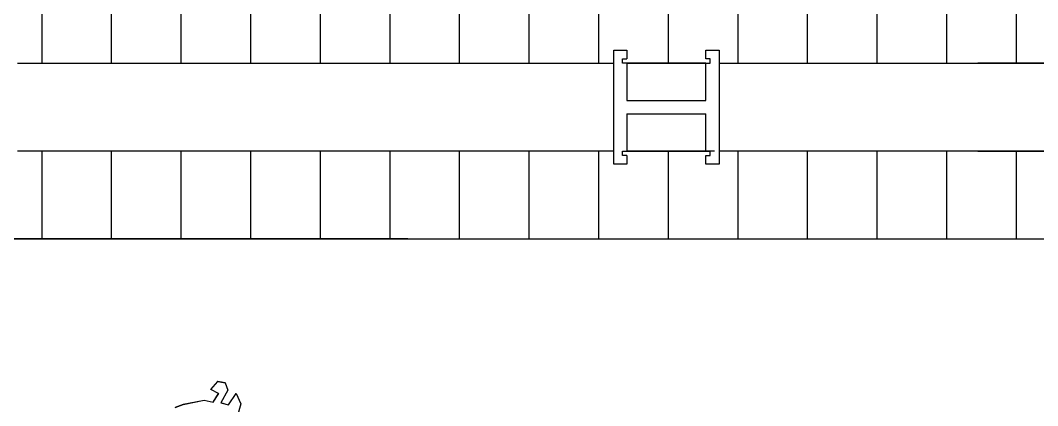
# Model space of a CAD drawing. Header units: centimetres. Extents: x -3096 to 17897, y -3131 to 15798.
# Drawn here: x 2906.1 to 3138.1, y 4480.3 to 4568.1 of the extents above; entities that cross this region are included whole.
import ezdxf

# ---------------------------------------------------------------- set-up
doc = ezdxf.new("R2010")
doc.units = ezdxf.units.CM
doc.layers.add('A-ANNO SYMB', color=3, linetype='Continuous', lineweight=13)
doc.layers.add('alberi', color=74, linetype='Continuous')
doc.layers.add('Riempimenti', color=4, linetype='Continuous')

msp = doc.modelspace()

# ---------------------------------------------------------------- hatches: boundary and pattern name
at = {"layer": 'Riempimenti', "transparency": 33554508}
h = msp.add_hatch(dxfattribs=at)
h.set_pattern_fill('LINE', color=256, scale=5, angle=90)
h.set_pattern_definition([(90, (-9.95, -2e-05), (-15.875, 1e-15), [])])
h.paths.add_polyline_path([(3224.47, 4578.3), (1994.47, 4578.3), (1994.47, 4558.3), (3224.47, 4558.3)])
h.paths.add_polyline_path([(3224.47, 4538.3), (1994.47, 4538.3), (1994.47, 4518.3), (3224.47, 4518.3)])
h.paths.add_polyline_path([(3994.47, 4578.3), (3324.47, 4578.3), (3324.47, 4558.3), (3994.47, 4558.3)])
h.paths.add_polyline_path([(3994.47, 4538.3), (3324.47, 4538.3), (3324.47, 4518.3), (3994.47, 4518.3)])

# ---------------------------------------------------------------- linework, layer by layer
for p, q in [((2905.47, 4558.3), (3041.47, 4558.3)), ((3062.47, 4558.3), (3044.47, 4558.3)), ((3044.47, 4558.3), (3044.47, 4549.8)), ((3044.47, 4558.3), (3063.47, 4558.3)), ((3065.47, 4558.3), (3201.47, 4558.3)), ((3144.47, 4558.3), (3124.47, 4558.3)), ((3044.47, 4549.8), (3062.47, 4549.8)), ((3044.47, 4546.8), (3062.47, 4546.8)), ((3044.47, 4546.8), (3044.47, 4538.3)), ((3041.47, 4538.3), (2905.47, 4538.3)), ((3044.47, 4538.3), (3063.47, 4538.3)), ((3064.47, 4538.3), (3044.47, 4538.3)), ((3223.47, 4538.3), (3065.47, 4538.3)), ((3124.47, 4538.3), (3065.47, 4538.3)), ((3124.47, 4538.3), (3144.47, 4538.3)), ((1994.47, 4518.3), (3994.47, 4518.3)), ((2994.47, 4518.3), (2494.47, 4518.3)), ((2994.47, 4518.3), (2894.47, 4518.3)), ((2994.47, 4518.3), (3144.47, 4518.3))]:
    msp.add_line(p, q)
for points in [[(3041.47, 4535.3), (3041.47, 4561.3), (3044.47, 4561.3), (3044.47, 4559.3)], [(3062.47, 4559.3), (3062.47, 4561.3), (3065.47, 4561.3), (3065.47, 4535.3), (3062.47, 4535.3)], [(3044.47, 4558.3), (3043.47, 4558.3), (3043.47, 4559.3), (3044.47, 4559.3)], [(3062.47, 4558.3), (3063.47, 4558.3), (3063.47, 4559.3), (3062.47, 4559.3)], [(3062.47, 4549.8), (3062.47, 4558.3)], [(3062.47, 4538.3), (3062.47, 4546.8)], [(3044.47, 4537.3), (3044.47, 4535.3), (3041.47, 4535.3)], [(3044.47, 4537.3), (3043.47, 4537.3), (3043.47, 4538.3), (3044.47, 4538.3)], [(3062.47, 4537.3), (3063.47, 4537.3), (3063.47, 4538.3), (3062.47, 4538.3)], [(3062.47, 4535.3), (3062.47, 4537.3)]]:
    msp.add_lwpolyline(points)
at = {"layer": 'A-ANNO SYMB'}
msp.add_lwpolyline([(2941.41, 4479.96), (2943.24, 4480.65), (2948.04, 4481.57), (2950.09, 4481.13), (2951.35, 4483.09), (2949.52, 4484.05), (2951.16, 4485.85), (2952.82, 4485.58), (2953.44, 4483.88), (2953.44, 4483.88), (2951.82, 4481.03), (2953.6, 4480.5), (2955.33, 4483.09), (2956.38, 4480.8), (2955.59, 4477.82)], dxfattribs=at)
at = {"layer": 'alberi'}
msp.add_lwpolyline([(2941.4, 4479.91), (2943.24, 4480.6), (2948.04, 4481.52), (2950.08, 4481.07), (2951.34, 4483.04), (2949.52, 4483.99), (2951.15, 4485.8), (2952.81, 4485.53), (2953.43, 4483.82), (2953.43, 4483.82), (2951.81, 4480.98), (2953.59, 4480.45), (2955.33, 4483.04), (2956.37, 4480.74), (2955.58, 4477.76)], dxfattribs=at)

doc.saveas('drawing.dxf')
